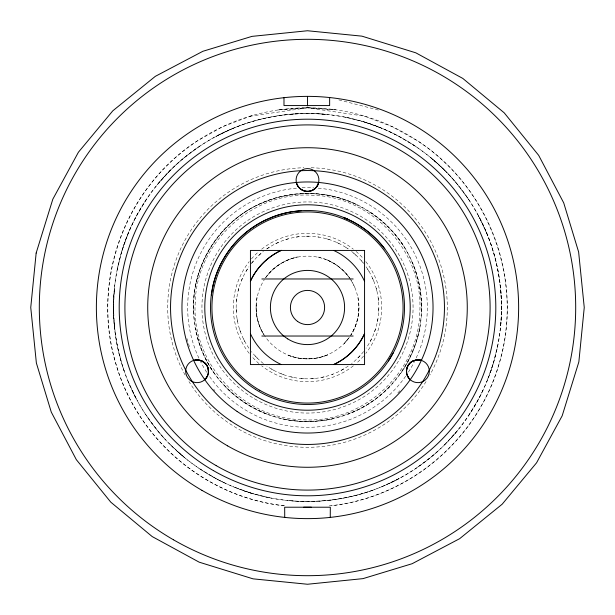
<?xml version="1.0" encoding="UTF-8"?>
<svg xmlns="http://www.w3.org/2000/svg" width="615" height="615" viewBox="0 0 615 615"><rect width="100%" height="100%" fill="white"/><g stroke="black" fill="none" stroke-linecap="round" stroke-linejoin="round"><path stroke-width="0.46" stroke-dasharray="3.08 2.31" d="M378.809 308.369L378.679 311.882M421.544 311.667C422.059 295.507 419.153 279.371 413.157 264.358L412.534 262.866M236.452 301.335L236.737 298.644M358.022 297.368C360.421 310.291 357.976 323.959 350.942 335.083M256.194 305.317C255.548 315.949 258.707 326.619 264.389 335.582M257.016 297.168C254.664 310.045 256.87 323.744 263.981 334.821M359.029 307.5L357.984 317.832L355.201 326.98L350.542 335.828M377.871 319.07L377.364 321.799M419.722 328.226L419.392 329.947C416.094 345.738 409.644 360.736 400.319 373.905M117.227 269.647L121.839 251.212L128.228 233.316M497.789 345.299L493.176 363.742L486.796 381.638M238.166 290.818L238.781 288.443M375.519 328.94L374.435 332.1M241.48 280.54L242.487 278.18M371.406 339.157L370.207 341.463M246.077 271.261L247.453 269.024M146.139 199.79L136.361 216.119A192.749 192.749 0 0 0 124.807 242.187A194.778 194.778 0 0 0 113.721 297.929A192.726 192.726 0 0 0 114.421 326.473L117.281 345.661L121.855 363.842A192.741 192.741 0 0 0 136.43 399.012L128.274 381.792M468.891 415.163L478.662 398.835A192.749 192.749 0 0 0 493.184 363.742M251.543 263.297L253.803 260.575M265.58 277.772C273.022 267.056 284.684 259.761 297.368 256.978C284.722 259.799 273.052 267.01 265.626 277.726M349.374 337.274L344.123 343.747L348.79 338.035M360.021 355.747L357.569 358.284M397.836 392.962L400.442 390.171M170.224 170.393L157.463 184.5A192.726 192.726 0 0 1 177.12 163.821A194.778 194.778 0 0 1 224.467 132.156A192.71 192.71 0 0 1 251.135 121.855C275.535 114.659 301.189 112.122 326.527 114.428A192.772 192.772 0 0 0 288.496 114.421M444.814 444.568L457.568 430.454A192.779 192.779 0 0 1 430.708 457.368L415.409 468.73M389.656 386.712C377.987 398.666 363.842 408.029 348.267 414.095M258.684 255.509L261.283 253.188M266.772 248.96L269.678 247.038M199.637 146.247L184.339 157.594A192.756 192.756 0 0 0 163.667 177.289A194.778 194.778 0 0 0 132.087 224.613A192.779 192.779 0 0 0 121.832 251.212M343.839 368.862L340.818 370.553M275.712 243.663L278.81 242.21M233.177 128.281L215.965 136.438A192.733 192.733 0 0 1 242.079 124.845A194.794 194.794 0 0 1 298.014 113.721M381.869 486.696L399.081 478.539A192.618 192.618 0 0 1 363.911 493.13C339.511 500.333 313.835 502.878 288.496 500.572M251.458 115.804L222.73 126.667L197.3 140.935C125.875 186.922 91.058 280.924 115.451 362.304C136.407 438.718 206.686 498.434 285.691 505.853M331.962 374.489L332.984 374.12M285.644 239.619L288.25 238.835M324.136 376.849L321.53 377.425M332.315 418.892C315.972 422.413 299.021 422.436 282.685 418.892M296.153 237.098L298.813 236.714M249.959 116.25L307.5 107.786L335.805 109.801M329.309 505.853C408.314 498.434 478.593 438.718 499.549 362.304C523.942 280.924 489.125 186.922 417.7 140.935L392.27 126.667L363.542 115.804M314.426 378.479L310.936 378.732M278.418 109.908L307.5 107.786L336.582 109.908M279.195 109.801L307.5 107.786L365.041 116.25M305.793 236.206L309.245 236.206M304.002 378.732L300.443 378.463M317.886 236.936L319.07 237.129M269.67 497.781L251.212 493.161L233.293 486.765M345.322 117.219L363.765 121.824L381.661 128.212M293.201 377.364L290.818 376.834M338.819 99.891L379.217 110.277M326.557 238.781L329.732 239.742M317.832 257.016C330.532 259.791 342.048 267.248 349.566 277.872M283.684 374.72L280.54 373.52M266.733 414.095C251.612 408.252 237.89 399.197 226.389 387.788L225.344 386.712M336.82 242.487L339.157 243.594M355.939 204.165C320.73 187.513 277.204 190.558 244.755 212.175C211.914 233.531 191.88 272.568 193.456 311.667M326.98 259.799L335.828 264.458L343.747 270.877L350.15 278.587M273.537 370.207L271.261 368.923M345.976 247.453L348.167 248.914A71.325 71.325 0 0 0 266.818 248.914M415.187 146.124L398.858 136.346A192.749 192.749 0 0 0 372.79 124.799A194.771 194.771 0 0 0 317.048 113.721M370.468 212.321L371.537 213.036C384.929 222.284 396.375 234.177 404.916 248.045M199.775 468.845L216.096 478.631A192.626 192.626 0 0 0 251.212 493.161M353.756 253.219L356.393 255.586M444.591 170.209L430.477 157.448A192.756 192.756 0 0 1 451.164 177.105A194.786 194.786 0 0 1 482.844 224.46A192.764 192.764 0 0 1 493.138 251.112C500.341 275.505 502.878 301.166 500.579 326.504A192.726 192.726 0 0 0 501.279 297.983A194.786 194.786 0 0 0 490.14 242.056A192.741 192.741 0 0 0 478.547 215.942L486.711 233.154M170.37 444.753L184.485 457.522A192.779 192.779 0 0 1 157.578 430.646L146.232 415.34M257.331 358.184L254.918 355.678M213.636 389.218L214.904 390.594M361.243 260.622L363.465 263.297M214.681 373.905C205.018 360.282 198.43 344.623 195.278 328.226M468.738 199.614L457.383 184.316A192.718 192.718 0 0 0 437.696 163.651A194.778 194.778 0 0 0 390.356 132.071A192.718 192.718 0 0 0 363.765 121.824M367.493 268.94L369.3 271.915M351.019 280.179L354.917 287.336M244.855 341.579L243.286 338.519M372.444 278.034L373.835 281.309M240.511 331.962L239.619 329.356M186.937 338.527L189.451 346.722M376.165 288.25L376.849 290.864M237.575 321.53L237.098 318.847M378.171 297.929L378.556 301.458M236.314 311.797L236.191 308.353M114.421 326.473L113.491 307.5L114.428 288.45A192.741 192.741 0 0 0 113.713 316.963A194.786 194.786 0 0 0 124.845 372.898M372.974 490.147A194.363 194.363 0 0 1 242.164 490.201M224.59 482.906A194.755 194.755 0 0 1 177.274 451.31M163.805 437.857A194.778 194.778 0 0 1 132.14 390.502M490.201 372.767A194.778 194.778 0 0 0 501.279 317.025A192.741 192.741 0 0 0 500.579 288.473M482.936 390.333A194.778 194.778 0 0 1 451.364 437.672M437.911 451.141A194.763 194.763 0 0 1 390.571 482.829M284.015 505.83A199.714 199.714 0 0 1 138.598 200.928A199.714 199.714 0 0 1 476.402 200.928A199.714 199.714 0 0 1 330.985 505.83M311.09 167.741A139.805 139.805 0 0 1 429.893 375.058M426.049 381.608A139.805 139.805 0 0 1 188.951 381.608M185.107 375.058A139.805 139.805 0 0 1 303.91 167.741M318.27 188.152A119.833 119.833 0 0 1 408.306 372.283M405.669 376.211A119.833 119.833 0 0 1 209.331 376.211M206.694 372.283A119.833 119.833 0 0 1 296.73 188.152M302.111 187.79A119.833 119.833 0 0 1 313.788 187.836M365.81 261.644A74.177 74.177 0 0 1 365.81 353.356M363.565 356.077A74.177 74.177 0 0 1 356.077 363.565M353.356 365.81A74.177 74.177 0 0 1 261.644 365.81M258.923 363.565A74.177 74.177 0 0 1 251.435 356.077M249.19 353.356A74.177 74.177 0 0 1 249.19 261.644M251.435 258.923A74.177 74.177 0 0 1 258.923 251.435M261.644 249.19A74.177 74.177 0 0 1 353.356 249.19M356.077 251.435A74.177 74.177 0 0 1 363.565 258.923M366.086 266.818A71.325 71.325 0 0 1 366.086 348.182M363.565 351.588A71.325 71.325 0 0 1 351.588 363.565M348.182 366.086A71.325 71.325 0 0 1 266.818 366.086M263.412 363.565A71.325 71.325 0 0 1 251.435 351.588M248.914 348.182A71.325 71.325 0 0 1 248.914 266.818M251.435 263.412A71.325 71.325 0 0 1 263.412 251.435M351.588 251.435A71.325 71.325 0 0 1 363.565 263.412M266.387 276.727A51.352 51.352 0 0 1 336.789 265.319A51.352 51.352 0 0 1 350.704 335.267M348.613 338.273A51.352 51.352 0 0 1 278.211 349.681A51.352 51.352 0 0 1 264.296 279.733M195.27 302.088C190.881 361.981 242.041 418.354 302.088 419.73C361.981 424.119 418.354 372.959 419.73 312.912C424.119 253.019 372.959 196.646 312.912 195.27C253.019 190.881 196.646 242.041 195.27 302.088M195.608 285.053C190.212 314.35 196.07 345.146 212.175 370.245C229.126 395.276 255.509 413.026 285.053 419.392C314.35 424.788 345.146 418.93 370.245 402.825C395.276 385.874 413.026 359.491 419.392 329.947C424.788 300.65 418.93 269.854 402.825 244.755C385.874 219.724 359.491 201.974 329.947 195.608C300.65 190.212 269.854 196.07 244.755 212.175C219.724 229.126 201.974 255.509 195.608 285.053M327.664 354.917C315.065 360.09 300.689 360.198 288.02 355.201C300.697 360.198 315.049 360.052 327.664 354.917M210.491 475.518A194.009 194.009 0 0 0 501.509 307.5A194.009 194.009 0 0 0 210.491 139.482A194.009 194.009 0 0 0 210.491 475.518M254.718 398.92A105.565 105.565 0 0 0 413.065 307.5A105.565 105.565 0 0 0 254.718 216.08A105.565 105.565 0 0 0 254.718 398.92M243.532 402.01A114.121 114.121 0 0 0 421.337 315.641A114.121 114.121 0 0 0 257.631 204.849A114.121 114.121 0 0 0 243.532 402.01"/><path stroke-width="0.92" d="M330.247 517.399L330.324 507.214L284.676 507.214L284.73 517.399M204.764 379.647C208.793 376.319 209.984 368.662 206.063 364.203M208.439 372.421L207.755 367.201M208.408 372.667L208.339 373.151M211.306 294.992L212.998 285.621A96.932 96.932 0 0 1 252.342 227.719A97.324 97.324 0 0 1 264.704 220.439L273.498 216.649A97.431 97.431 0 0 1 291.072 211.898M207.778 375.25L206.386 377.779L204.572 379.363M393.308 352.741L388.442 360.951M412.265 361.328C405.646 364.78 404.516 374.835 410.197 379.693M412.442 361.228A11.416 11.416 0 0 1 429.324 371.522A11.416 11.416 0 0 1 411.973 380.993A11.416 11.416 0 0 1 412.442 361.228L416.747 359.89L421.375 360.329L420.291 360.067M413.48 360.728C408.944 362.566 405.985 367.562 406.561 372.421M310.537 191.004C314.45 189.966 317.655 186.676 318.585 182.732C317.986 186.399 313.435 191.234 308.584 191.365A8.564 6.327 0 0 1 307.5 191.357M310.406 191.042L309.414 191.257M415.555 360.082L416.032 359.99M309.276 191.28L306.485 191.373M292.017 211.745L301.542 210.676M416.27 359.952L419.745 359.975M261.852 278.972L353.148 278.972M261.852 336.028L353.148 336.028M307.5 191.419L305.424 191.227M306.416 191.365C301.604 190.973 297.322 187.198 296.353 182.463L296.599 183.37M199.206 360.029L193.64 360.367L197.884 359.86L201.912 360.905L205.318 363.342L207.662 366.963M305.186 191.18L304.348 190.973M304.148 190.911L300.604 189.105M347.944 219.324L343.554 217.441L352.234 221.423A97.27 97.27 0 0 1 375.35 238.166A96.832 96.832 0 0 1 384.821 248.929M201.52 360.728L205.925 364.026M300.205 188.782L298.121 186.506L296.745 183.824M409.997 379.501L408.729 378.033M408.568 377.802L407.399 375.696M407.315 375.473L407.145 375.019M407.069 374.796L406.922 374.335M406.661 373.151L406.592 372.667M329.64 97.531L329.64 105.572L283.984 105.572L283.984 97.685M307.5 96.371L307.5 105.88M311.298 507.183A199.714 199.714 0 0 1 303.702 507.183M364.564 333.653A62.784 62.784 0 0 1 333.653 364.564A62.838 62.838 0 0 0 364.48 333.853M281.324 364.564A62.784 62.784 0 0 1 250.413 333.653M250.413 281.324A62.784 62.784 0 0 1 281.324 250.413M333.645 250.413A62.784 62.784 0 0 1 364.564 281.332M250.359 281.24A62.838 62.838 0 0 1 281.286 250.32M36.154 253.065L30.75 307.5L36.37 363.004L51.283 412.119L76.337 459.666L110.815 502.194L152.213 536.58L199.199 562.179L253.065 578.846L307.5 584.25L363.004 578.63L412.119 563.717L459.666 538.663L502.194 504.185L536.58 462.788L562.179 415.802L578.846 361.935L584.25 307.5L578.63 251.996L563.717 202.881L538.663 155.334L504.185 112.806L462.788 78.42L415.802 52.821L361.935 36.154L307.5 30.75L251.996 36.37L202.881 51.283L155.334 76.337L112.806 110.815L78.42 152.213L52.821 199.199L36.154 253.065M364.564 250.436L250.436 250.436L250.436 364.564L364.564 364.564L364.564 250.436M173.407 539.762A268.194 268.194 0 0 0 575.694 307.5A268.194 268.194 0 0 0 173.407 75.238A268.194 268.194 0 0 0 173.407 539.762M255.433 389.349A97.009 97.009 0 0 0 404.416 311.667A97.009 97.009 0 0 0 262.651 221.485A97.009 97.009 0 0 0 255.433 389.349M259.714 390.271A95.579 95.579 0 0 0 403.079 307.5A95.579 95.579 0 0 0 259.714 224.729A95.579 95.579 0 0 0 259.714 390.271M287.712 338.873A37.092 37.092 0 0 0 344.561 308.945A37.092 37.092 0 0 0 290.226 274.674A37.092 37.092 0 0 0 287.712 338.873M201.935 490.34A211.13 211.13 0 0 0 518.63 307.5A211.13 211.13 0 0 0 201.935 124.66A211.13 211.13 0 0 0 201.935 490.34M213.351 470.575A188.305 188.305 0 0 0 495.805 307.5A188.305 188.305 0 0 0 213.351 144.425A188.305 188.305 0 0 0 213.351 470.575M216.203 465.632A182.601 182.601 0 0 0 490.101 307.5A182.601 182.601 0 0 0 216.203 149.368A182.601 182.601 0 0 0 216.203 465.632M227.612 445.867A159.769 159.769 0 0 0 467.269 307.5A159.769 159.769 0 0 0 227.612 169.133A159.769 159.769 0 0 0 227.612 445.867M237.136 411.466A125.537 125.537 0 0 0 432.714 316.456A125.537 125.537 0 0 0 252.65 194.578A125.537 125.537 0 0 0 237.136 411.466M256.147 396.452A102.713 102.713 0 0 0 410.213 307.5A102.713 102.713 0 0 0 256.147 218.548A102.713 102.713 0 0 0 256.147 396.452M230.74 420.914A136.945 136.945 0 0 0 444.099 317.271A136.945 136.945 0 0 0 247.661 184.316A136.945 136.945 0 0 0 230.74 420.914M301.104 189.458A11.416 11.416 0 0 0 318.885 180.818A11.416 11.416 0 0 0 302.511 169.74A11.416 11.416 0 0 0 301.104 189.458M191.334 381.1A11.408 11.408 0 0 0 208.5 371.299A11.408 11.408 0 0 0 191.426 361.336A11.408 11.408 0 0 0 191.334 381.1M297.499 321.376A17.105 17.105 0 0 0 324.528 309.253A17.105 17.105 0 0 0 300.512 291.902A17.105 17.105 0 0 0 297.499 321.376"/></g></svg>
